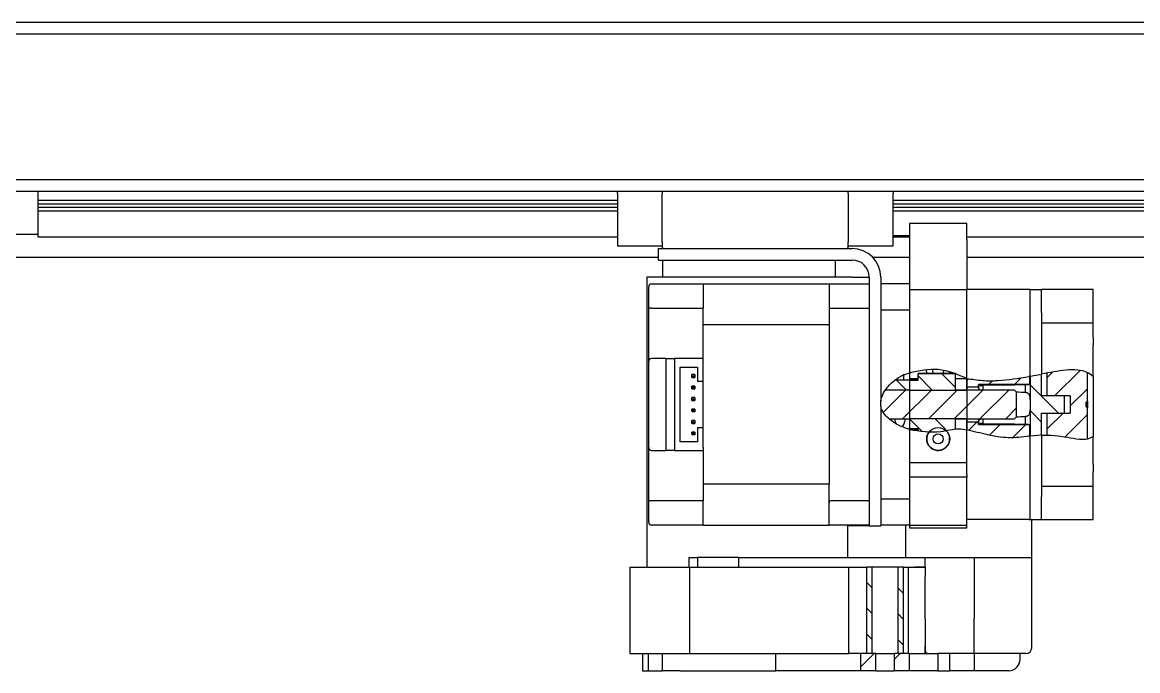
# Model space of a CAD drawing. Header units: millimetres. Extents: x -168 to 836, y 5 to 727.
# Drawn here: x 185.1 to 379.3, y 393.3 to 506.2 of the extents above; entities that cross this region are included whole.
import ezdxf

# ---------------------------------------------------------------- set-up
doc = ezdxf.new("R2010")
doc.units = ezdxf.units.MM

msp = doc.modelspace()

# ---------------------------------------------------------------- hatches: boundary and pattern name
at = {"linetype": 'Continuous', "lineweight": 18}
h = msp.add_hatch(dxfattribs=at)
h.set_pattern_fill('ANSI31', angle=90, style=0)
edge = h.paths.add_edge_path(flags=0)
edge.add_line((345.72, 445.1), (341.11, 445.1))
edge.add_line((341.11, 445.1), (341.11, 443.95))
edge.add_line((341.11, 443.95), (337.09, 443.95))
edge.add_spline(control_points=[(337.09, 443.95), (336.45, 443.45), (335.86, 442.84), (335.42, 442.2)], knot_values=[0.39068, 0.39068, 0.39068, 0.39068, 0.41544, 0.41544, 0.41544, 0.41544], weights=[1, 1, 1, 1], degree=3, periodic=0)
edge.add_line((335.42, 442.2), (347.61, 442.2))
edge.add_line((347.61, 442.2), (347.61, 444.68))
edge.add_spline(control_points=[(347.61, 444.68), (346.98, 444.82), (346.35, 444.97), (345.72, 445.1)], knot_values=[0.270735, 0.270735, 0.270735, 0.270735, 0.291345, 0.291345, 0.291345, 0.291345], weights=[1, 1, 1, 1], degree=3, periodic=0)
h = msp.add_hatch(dxfattribs=at)
h.set_pattern_fill('ANSI31', angle=90, style=0)
edge = h.paths.add_edge_path(flags=0)
edge.add_line((362.6, 434.37), (362.6, 438.2))
edge.add_line((362.6, 438.2), (366.6, 438.2))
edge.add_line((366.6, 438.2), (366.6, 441.2))
edge.add_line((366.6, 441.2), (362.6, 441.2))
edge.add_line((362.6, 441.2), (362.6, 444.99))
edge.add_spline(control_points=[(362.6, 444.99), (361.92, 444.86), (361.25, 444.74), (360.6, 444.62)], knot_values=[0.100502, 0.100502, 0.100502, 0.100502, 0.122415, 0.122415, 0.122415, 0.122415], weights=[1, 1, 1, 1], degree=3, periodic=0)
edge.add_line((360.6, 444.62), (360.6, 434.21))
edge.add_spline(control_points=[(360.6, 434.21), (361.25, 434.27), (361.92, 434.34), (362.6, 434.37)], knot_values=[0.759785, 0.759785, 0.759785, 0.759785, 0.782162, 0.782162, 0.782162, 0.782162], weights=[1, 1, 1, 1], degree=3, periodic=0)
h = msp.add_hatch(dxfattribs=at)
h.set_pattern_fill('ANSI31', style=0)
edge = h.paths.add_edge_path(flags=0)
edge.add_line((370.5, 440.19), (370.6, 440.29))
edge.add_line((370.6, 440.29), (370.6, 445.25))
edge.add_spline(control_points=[(370.6, 445.25), (368.88, 446.05), (366.26, 445.65), (363.85, 445.22), (363.6, 445.17)], knot_values=[0.014319, 0.014319, 0.014319, 0.014319, 0.081878, 0.089864, 0.089864, 0.089864, 0.089864], weights=[1, 1, 1, 1, 1], degree=3, periodic=0)
edge.add_line((363.6, 445.17), (363.6, 441.2))
edge.add_line((363.6, 441.2), (367.6, 441.2))
edge.add_line((367.6, 441.2), (367.6, 438.2))
edge.add_line((367.6, 438.2), (363.6, 438.2))
edge.add_line((363.6, 438.2), (363.6, 434.39))
edge.add_spline(control_points=[(363.6, 434.39), (364.1, 434.38), (366.47, 434.26), (369.06, 433.45), (370.6, 433.73)], knot_values=[0.793034, 0.793034, 0.793034, 0.793034, 0.809363, 0.868117, 0.868117, 0.868117, 0.868117], weights=[1, 1, 1, 1, 1], degree=3, periodic=0)
edge.add_line((370.6, 433.73), (370.6, 439.1))
edge.add_line((370.6, 439.1), (370.5, 439.2))
edge.add_line((370.5, 439.2), (370.4, 439.3))
edge.add_line((370.4, 439.3), (370.4, 440.09))
edge.add_line((370.4, 440.09), (370.5, 440.19))
h = msp.add_hatch(dxfattribs=at)
h.set_pattern_fill('ANSI31', style=0)
edge = h.paths.add_edge_path(flags=0)
edge.add_line((360.58, 443.2), (360.58, 444.61))
edge.add_spline(control_points=[(360.58, 444.61), (357.18, 444), (353.72, 443.51), (349.97, 444.17), (349.61, 444.24)], knot_values=[0.12266, 0.12266, 0.12266, 0.12266, 0.236446, 0.248648, 0.248648, 0.248648, 0.248648], weights=[1, 1, 1, 1, 1], degree=3, periodic=0)
edge.add_line((349.61, 444.24), (349.61, 442.7))
edge.add_line((349.61, 442.7), (351.61, 442.7))
edge.add_line((351.61, 442.7), (351.61, 443.2))
edge.add_line((351.61, 443.2), (360.58, 443.2))
h = msp.add_hatch(dxfattribs=at)
h.set_pattern_fill('ANSI31', style=0)
edge = h.paths.add_edge_path(flags=0)
edge.add_line((336.03, 437.2), (357.91, 437.2))
edge.add_line((357.91, 437.2), (358.21, 437.5))
edge.add_line((358.21, 437.5), (358.21, 441.9))
edge.add_line((358.21, 441.9), (357.91, 442.2))
edge.add_line((357.91, 442.2), (335.42, 442.2))
edge.add_spline(control_points=[(335.42, 442.2), (334.86, 441.39), (334.15, 439.52), (335.2, 437.91), (336.03, 437.2)], knot_values=[0.41544, 0.41544, 0.41544, 0.41544, 0.446249, 0.481179, 0.481179, 0.481179, 0.481179], weights=[1, 1, 1, 1, 1], degree=3, periodic=0)
h = msp.add_hatch(dxfattribs=at)
h.set_pattern_fill('ANSI31', angle=90, style=0)
edge = h.paths.add_edge_path(flags=0)
edge.add_line((336.98, 437.2), (336.03, 437.2))
edge.add_spline(control_points=[(336.03, 437.2), (336.4, 436.88), (336.82, 436.59), (337.28, 436.33)], knot_values=[0.481179, 0.481179, 0.481179, 0.481179, 0.496647, 0.496647, 0.496647, 0.496647], weights=[1, 1, 1, 1], degree=3, periodic=0)
edge.add_ellipse((337.96, 439.7), major_axis=(0, 4.04), ratio=0.309646, start_angle=128.2645, end_angle=146.5635, ccw=False)
h = msp.add_hatch(dxfattribs=at)
h.set_pattern_fill('ANSI31', angle=90, style=0)
edge = h.paths.add_edge_path(flags=0)
edge.add_line((341.11, 435.45), (341.11, 435.06))
edge.add_spline(control_points=[(341.11, 435.06), (343.45, 434.78), (345.51, 435.43), (347.61, 435.47)], knot_values=[0.536507, 0.536507, 0.536507, 0.536507, 0.609837, 0.609837, 0.609837, 0.609837], weights=[1, 1, 1, 1], degree=3, periodic=0)
edge.add_line((347.61, 435.47), (347.61, 437.2))
edge.add_line((347.61, 437.2), (338.95, 437.2))
edge.add_ellipse((337.96, 439.7), major_axis=(0, 4.04), ratio=0.309646, start_angle=195.9933, end_angle=231.7355, ccw=False)
edge.add_spline(control_points=[(338.31, 435.82), (338.64, 435.68), (338.97, 435.55), (339.31, 435.45)], knot_values=[0.507877, 0.507877, 0.507877, 0.507877, 0.518175, 0.518175, 0.518175, 0.518175], weights=[1, 1, 1, 1], degree=3, periodic=0)
edge.add_line((339.31, 435.45), (341.11, 435.45))
h = msp.add_hatch(dxfattribs=at)
h.set_pattern_fill('ANSI31', style=0)
edge = h.paths.add_edge_path(flags=0)
edge.add_line((360.58, 434.2), (360.58, 436.2))
edge.add_line((360.58, 436.2), (351.61, 436.2))
edge.add_line((351.61, 436.2), (351.61, 436.7))
edge.add_line((351.61, 436.7), (349.61, 436.7))
edge.add_line((349.61, 436.7), (349.61, 435.31))
edge.add_spline(control_points=[(349.61, 435.31), (351.53, 434.97), (355.24, 433.54), (358.82, 434.02), (360.58, 434.2)], knot_values=[0.633056, 0.633056, 0.633056, 0.633056, 0.699477, 0.759535, 0.759535, 0.759535, 0.759535], weights=[1, 1, 1, 1, 1], degree=3, periodic=0)
h = msp.add_hatch(dxfattribs=at)
h.set_pattern_fill('ANSI31', angle=90, style=0)
h.paths.add_polyline_path([(333.09, 396.35), (333.09, 411.35), (332.11, 411.35), (332.11, 396.35)], flags=0)
h = msp.add_hatch(dxfattribs=at)
h.set_pattern_fill('ANSI31', angle=90, style=0)
h.paths.add_polyline_path([(338.54, 396.35), (338.54, 411.35), (337.59, 411.35), (337.59, 396.35)], flags=0)
h = msp.add_hatch(dxfattribs=at)
h.set_pattern_fill('ANSI31', style=0)
h.paths.add_polyline_path([(331.14, 393.35), (333.74, 393.35), (333.74, 396.35), (331.14, 396.35)], flags=0)
h = msp.add_hatch(dxfattribs=at)
h.set_pattern_fill('ANSI31', style=0)
h.paths.add_polyline_path([(339.54, 396.35), (336.94, 396.35), (336.94, 393.35), (339.54, 393.35)], flags=0)

# ---------------------------------------------------------------- linework, layer by layer
at = {"color": 7, "linetype": 'Continuous', "lineweight": 25}
for p, q in [((128.47, 506.24), (527.38, 506.24)), ((180.84, 478.85), (527.88, 478.85)), ((181.07, 476.85), (288.75, 476.85)), ((187.88, 476.55), (187.88, 476.85)), ((187.88, 475.3), (187.88, 476.55)), ((288.75, 476.85), (296.55, 476.85)), ((288.75, 476.45), (288.75, 476.85)), ((288.75, 476.45), (288.75, 468.18)), ((296.55, 476.85), (296.75, 476.85)), ((296.75, 476.85), (296.55, 476.65)), ((296.55, 476.85), (296.55, 476.65)), ((296.55, 476.65), (296.55, 476.45)), ((296.55, 468.18), (296.55, 476.45)), ((296.75, 476.85), (328.75, 476.85)), ((328.75, 476.85), (328.95, 476.85)), ((328.95, 476.65), (328.75, 476.85)), ((328.95, 476.65), (328.95, 476.85)), ((328.95, 476.85), (336.75, 476.85)), ((328.95, 476.45), (328.95, 476.65)), ((328.95, 476.45), (328.95, 468.18)), ((336.75, 476.85), (527.88, 476.85)), ((336.75, 476.85), (336.75, 476.45)), ((336.75, 468.18), (336.75, 476.45)), ((187.88, 475.3), (288.75, 475.3)), ((187.88, 474.64), (187.88, 475.3)), ((187.88, 474.64), (288.75, 474.64)), ((187.88, 474.05), (187.88, 474.64)), ((187.88, 474.05), (288.75, 474.05)), ((187.88, 473.39), (187.88, 474.05)), ((336.75, 475.3), (487.88, 475.3)), ((336.75, 474.64), (487.88, 474.64)), ((336.75, 474.05), (487.88, 474.05)), ((187.88, 473.39), (288.75, 473.39)), ((187.88, 469.15), (187.88, 473.39)), ((336.75, 473.39), (487.88, 473.39)), ((349.61, 471.2), (339.61, 471.2)), ((339.61, 471.2), (339.61, 468.44)), ((349.61, 468.44), (349.61, 471.2)), ((182.01, 469.35), (187.88, 469.35)), ((187.88, 468.85), (187.88, 469.15)), ((288.75, 468.85), (187.88, 468.85)), ((288.75, 468.18), (288.75, 467.25)), ((296.55, 467.98), (296.55, 468.18)), ((328.95, 468.18), (328.95, 467.98)), ((336.75, 469.15), (339.61, 469.15)), ((339.61, 468.85), (336.75, 468.85)), ((336.75, 467.25), (336.75, 468.18)), ((339.61, 468.44), (339.61, 464.44)), ((487.88, 468.85), (349.61, 468.85)), ((349.61, 468.44), (349.61, 464.44)), ((296.55, 467.25), (288.75, 467.25)), ((295.89, 464.85), (295.89, 466.85)), ((295.89, 466.85), (329.61, 466.85)), ((296.55, 467.98), (296.55, 467.05)), ((296.55, 467.05), (296.65, 466.95)), ((296.75, 466.85), (296.65, 466.95)), ((328.85, 466.95), (328.75, 466.85)), ((328.95, 467.05), (328.85, 466.95)), ((328.95, 467.05), (328.95, 467.98)), ((336.75, 467.25), (328.95, 467.25)), ((182.39, 465.35), (295.89, 465.35)), ((295.89, 464.85), (329.61, 464.85)), ((296.67, 461.85), (296.67, 464.85)), ((326.67, 464.85), (326.67, 461.85)), ((333.18, 465.35), (339.61, 465.35)), ((339.61, 464.44), (339.61, 460.79)), ((349.61, 465.35), (501.88, 465.35)), ((349.61, 464.44), (349.61, 460.79)), ((293.89, 461.85), (293.89, 411.35)), ((329.61, 461.85), (293.89, 461.85)), ((294.71, 460.7), (303.71, 460.7)), ((325.61, 460.7), (332.61, 460.7)), ((329.61, 461.85), (332.53, 461.85)), ((332.61, 461.85), (332.61, 418.55)), ((334.61, 461.85), (334.61, 440.27)), ((339.61, 460.7), (334.61, 460.7)), ((339.61, 460.79), (339.61, 460.7)), ((339.61, 460.7), (339.61, 456.2)), ((349.61, 460.79), (349.61, 459.7)), ((294.21, 456.49), (294.21, 460.2)), ((349.61, 459.69), (339.61, 459.69)), ((360.41, 459.7), (349.61, 459.7)), ((349.61, 444.24), (349.61, 459.7)), ((360.61, 459.7), (360.41, 459.7)), ((360.6, 455.7), (360.61, 459.7)), ((360.61, 459.7), (362.6, 459.7)), ((371.6, 459.7), (362.6, 459.7)), ((362.6, 455.7), (362.6, 459.7)), ((371.6, 453.92), (371.6, 459.7)), ((294.71, 456.49), (294.21, 456.49)), ((294.21, 447.2), (294.21, 456.49)), ((294.71, 456.49), (303.71, 456.49)), ((325.61, 456.49), (332.61, 456.49)), ((334.61, 456.2), (339.61, 456.2)), ((339.61, 456.2), (339.61, 445.23)), ((360.6, 444.62), (360.6, 455.7)), ((362.6, 455.7), (362.6, 455.2)), ((362.6, 455.2), (362.6, 444.99)), ((362.6, 453.92), (371.6, 453.92)), ((371.6, 451.39), (371.6, 453.92)), ((371.6, 451.39), (371.6, 450.11)), ((371.6, 444.58), (371.6, 450.11)), ((294.21, 432.2), (294.21, 447.2)), ((297.21, 447.7), (294.71, 447.7)), ((297.21, 447.7), (298.71, 447.7)), ((297.21, 447.7), (297.21, 431.7)), ((298.71, 447.7), (298.71, 447.2)), ((303.71, 447.7), (298.71, 447.7)), ((298.71, 447.2), (298.71, 432.2)), ((303.71, 443.7), (303.71, 447.7)), ((299.71, 446.2), (302.71, 446.2)), ((299.71, 433.2), (299.71, 446.2)), ((301.71, 444.7), (301.71, 444.9)), ((302.21, 444.9), (301.71, 444.9)), ((302.21, 444.9), (302.21, 444.7)), ((302.71, 446.2), (302.71, 443.7)), ((338.61, 443.95), (338.61, 444.95)), ((339.61, 445.23), (339.61, 435.36)), ((339.61, 445.23), (339.61, 444.17)), ((347.61, 445.1), (341.11, 445.1)), ((341.11, 445.09), (341.11, 445.1)), ((341.11, 445.09), (347.61, 445.09)), ((341.11, 443.94), (341.11, 445.09)), ((347.61, 445.06), (341.11, 445.06)), ((343.61, 445.76), (343.62, 445.87)), ((347.61, 445.09), (347.61, 445.1)), ((347.61, 442.19), (347.61, 445.09)), ((360.6, 444.62), (362.6, 444.99)), ((362.6, 441.2), (362.6, 444.99)), ((363.6, 441.2), (363.6, 445.17)), ((370.6, 440.29), (370.6, 445.25)), ((301.71, 444.6), (301.71, 444.7)), ((301.71, 444.7), (302.21, 444.7)), ((301.71, 444.6), (302.21, 444.6)), ((301.71, 444.4), (301.71, 444.6)), ((301.71, 444.4), (302.21, 444.4)), ((301.71, 442.7), (301.71, 442.9)), ((302.21, 442.9), (301.71, 442.9)), ((302.21, 444.7), (302.21, 444.6)), ((302.21, 444.6), (302.21, 444.4)), ((302.21, 442.9), (302.21, 442.7)), ((303.71, 443.7), (302.71, 443.7)), ((303.71, 435.7), (303.71, 443.7)), ((339.61, 443.95), (337.09, 443.95)), ((341.11, 444.17), (339.61, 444.17)), ((341.11, 443.95), (339.61, 443.95)), ((339.61, 443.94), (341.11, 443.94)), ((349.61, 444.17), (347.61, 444.17)), ((349.61, 444.24), (349.61, 435.31)), ((349.61, 442.69), (349.61, 444.24)), ((360.58, 443.2), (351.61, 443.2)), ((351.61, 442.7), (351.61, 443.2)), ((352.37, 443.03), (352.37, 442.2)), ((359.81, 441.77), (359.81, 443.1)), ((360.58, 443.2), (360.58, 444.61)), ((360.58, 443.2), (360.6, 443.19)), ((360.6, 444.59), (360.6, 434.21)), ((371.6, 444.58), (371.6, 434.1)), ((301.71, 442.6), (301.71, 442.7)), ((301.71, 442.7), (302.21, 442.7)), ((301.71, 442.6), (302.21, 442.6)), ((301.71, 442.4), (301.71, 442.6)), ((301.71, 442.4), (302.21, 442.4)), ((301.71, 440.7), (301.71, 440.9)), ((302.21, 440.9), (301.71, 440.9)), ((302.21, 442.7), (302.21, 442.6)), ((302.21, 442.6), (302.21, 442.4)), ((302.21, 440.9), (302.21, 440.7)), ((339.61, 442.2), (335.42, 442.2)), ((339.61, 442.19), (347.61, 442.19)), ((339.61, 442.19), (349.61, 442.19)), ((349.61, 442.2), (347.61, 442.2)), ((351.61, 442.7), (349.61, 442.7)), ((349.61, 442.2), (349.61, 442.69)), ((357.91, 442.2), (349.61, 442.2)), ((351.61, 442.7), (351.61, 442.2)), ((358.21, 441.9), (357.91, 442.2)), ((358.21, 441.9), (358.21, 437.5)), ((366.6, 441.2), (362.6, 441.2)), ((367.6, 441.2), (363.6, 441.2)), ((366.6, 438.2), (366.6, 441.2)), ((367.6, 441.2), (367.6, 438.2)), ((301.71, 440.6), (301.71, 440.7)), ((301.71, 440.7), (302.21, 440.7)), ((301.71, 440.6), (302.21, 440.6)), ((301.71, 440.4), (301.71, 440.6)), ((301.71, 440.4), (302.21, 440.4)), ((302.21, 440.7), (302.21, 440.6)), ((302.21, 440.6), (302.21, 440.4)), ((334.61, 439.48), (334.61, 440.27)), ((334.61, 439.48), (334.61, 418.55)), ((370.4, 440.09), (370.5, 440.19)), ((370.4, 439.3), (370.4, 440.09)), ((370.5, 439.2), (370.4, 439.3)), ((370.5, 440.19), (370.6, 440.29)), ((370.5, 439.2), (370.5, 440.19)), ((370.6, 439.1), (370.5, 439.2)), ((370.6, 433.73), (370.6, 439.1)), ((301.71, 438.7), (301.71, 438.9)), ((302.21, 438.9), (301.71, 438.9)), ((301.71, 438.7), (301.71, 438.6)), ((301.71, 438.7), (302.21, 438.7)), ((302.21, 438.6), (301.71, 438.6)), ((301.71, 438.6), (301.71, 438.4)), ((302.21, 438.4), (301.71, 438.4)), ((302.21, 438.9), (302.21, 438.7)), ((302.21, 438.7), (302.21, 438.6)), ((302.21, 438.6), (302.21, 438.4)), ((336.03, 437.2), (336.98, 437.2)), ((336.03, 437.2), (339.61, 437.2)), ((338.95, 437.2), (339.61, 437.2)), ((347.61, 437.2), (339.61, 437.2)), ((349.61, 437.2), (339.61, 437.2)), ((347.61, 437.2), (349.61, 437.2)), ((347.61, 435.43), (347.61, 437.2)), ((349.61, 437.2), (357.91, 437.2)), ((349.61, 436.7), (349.61, 437.2)), ((351.61, 437.2), (351.61, 436.7)), ((352.37, 437.2), (352.37, 436.36)), ((358.21, 437.5), (357.91, 437.2)), ((359.81, 436.29), (359.81, 437.62)), ((362.6, 438.2), (366.6, 438.2)), ((362.6, 434.37), (362.6, 438.2)), ((363.6, 438.2), (367.6, 438.2)), ((363.6, 434.39), (363.6, 438.2)), ((301.71, 436.7), (301.71, 436.9)), ((302.21, 436.9), (301.71, 436.9)), ((301.71, 436.6), (301.71, 436.7)), ((301.71, 436.7), (302.21, 436.7)), ((301.71, 436.6), (302.21, 436.6)), ((301.71, 436.4), (301.71, 436.6)), ((301.71, 436.4), (302.21, 436.4)), ((302.21, 436.9), (302.21, 436.7)), ((302.21, 436.7), (302.21, 436.6)), ((302.21, 436.6), (302.21, 436.4)), ((302.71, 435.7), (302.71, 433.2)), ((302.71, 435.7), (303.71, 435.7)), ((303.71, 432.2), (303.71, 435.7)), ((339.31, 435.45), (339.61, 435.45)), ((339.61, 435.45), (341.11, 435.45)), ((341.11, 435.45), (339.61, 435.45)), ((339.61, 435.36), (339.61, 425.99)), ((341.11, 435.22), (340.49, 435.22)), ((341.11, 435.13), (341.11, 435.45)), ((349.61, 436.7), (351.61, 436.7)), ((349.61, 435.31), (349.61, 436.7)), ((349.61, 427.42), (349.61, 435.31)), ((351.61, 436.2), (351.61, 436.7)), ((351.61, 436.2), (360.58, 436.2)), ((360.58, 434.2), (360.58, 436.2)), ((360.6, 436.2), (360.58, 436.2)), ((302.71, 433.2), (299.71, 433.2)), ((301.71, 434.7), (301.71, 434.9)), ((302.21, 434.9), (301.71, 434.9)), ((301.71, 434.7), (301.71, 434.6)), ((301.71, 434.7), (302.21, 434.7)), ((302.21, 434.6), (301.71, 434.6)), ((301.71, 434.6), (301.71, 434.4)), ((302.21, 434.4), (301.71, 434.4)), ((302.21, 434.9), (302.21, 434.7)), ((302.21, 434.7), (302.21, 434.6)), ((302.21, 434.6), (302.21, 434.4)), ((362.6, 434.37), (360.6, 434.21)), ((360.6, 423.7), (360.6, 434.21)), ((362.6, 434.37), (362.6, 424.2)), ((371.6, 429.28), (371.6, 434.1)), ((294.21, 422.9), (294.21, 432.2)), ((294.71, 431.7), (297.21, 431.7)), ((298.71, 431.7), (297.21, 431.7)), ((298.71, 432.2), (298.71, 431.7)), ((298.71, 431.7), (303.71, 431.7)), ((303.71, 432.2), (303.71, 431.7)), ((303.71, 431.7), (303.71, 422.9)), ((339.61, 429.6), (349.61, 429.6)), ((371.6, 429.28), (371.6, 428)), ((349.61, 427.43), (349.61, 427.03)), ((371.6, 425.47), (371.6, 428)), ((349.61, 427.03), (339.61, 427.03)), ((339.61, 425.99), (339.61, 421.97)), ((349.61, 421.03), (349.61, 427.03)), ((362.6, 425.47), (371.6, 425.47)), ((371.6, 419.7), (371.6, 425.47)), ((360.6, 422.17), (360.6, 423.7)), ((362.6, 424.2), (362.6, 423.7)), ((362.6, 419.7), (362.6, 423.7)), ((303.71, 422.9), (294.21, 422.9)), ((294.21, 419.2), (294.21, 422.9)), ((332.61, 422.9), (325.61, 422.9)), ((325.61, 422.9), (325.61, 422.55)), ((325.61, 418.84), (325.61, 422.55)), ((339.61, 423.2), (334.61, 423.2)), ((339.61, 421.97), (339.61, 418.7)), ((360.61, 419.7), (360.61, 422.45)), ((349.61, 419.7), (349.61, 421.03)), ((349.61, 418.7), (349.61, 419.72)), ((360.41, 419.7), (349.61, 419.7)), ((360.41, 419.7), (360.61, 419.7)), ((360.61, 419.7), (362.6, 419.7)), ((360.89, 413.05), (360.89, 419.7)), ((362.6, 419.7), (371.6, 419.7)), ((303.71, 418.7), (294.71, 418.7)), ((332.61, 418.7), (325.61, 418.7)), ((328.89, 413.05), (328.89, 418.55)), ((329.61, 418.55), (328.89, 418.55)), ((332.61, 418.55), (329.61, 418.55)), ((332.61, 418.55), (334.61, 418.55)), ((339.61, 418.7), (334.61, 418.7)), ((338.89, 418.7), (338.89, 413.05)), ((339.61, 418.7), (349.61, 418.7)), ((339.61, 418.7), (339.61, 418.2)), ((339.61, 418.2), (349.61, 418.2)), ((349.61, 418.2), (349.61, 418.7)), ((301.19, 413.05), (301.19, 411.35)), ((302.68, 413.05), (302.68, 411.35)), ((309.89, 411.35), (309.89, 413.05)), ((309.89, 413.05), (342.34, 413.05)), ((342.34, 413.05), (350.89, 413.05)), ((342.34, 411.35), (342.34, 413.05)), ((350.89, 413.05), (350.89, 402.35)), ((360.89, 397.35), (360.89, 413.05)), ((290.94, 411.35), (290.94, 396.35)), ((301.37, 396.35), (301.37, 411.35)), ((329.04, 396.35), (329.04, 411.35)), ((332.11, 411.35), (332.11, 396.35)), ((333.09, 411.35), (332.11, 411.35)), ((333.09, 396.35), (333.09, 411.35)), ((337.59, 411.35), (337.59, 396.35)), ((338.54, 411.35), (337.59, 411.35)), ((338.54, 411.35), (338.54, 396.35)), ((339.45, 396.35), (339.45, 411.35)), ((339.45, 411.35), (342.34, 411.35)), ((340.49, 411.35), (340.49, 411.45)), ((340.49, 411.45), (342.34, 411.45)), ((342.34, 411.35), (342.34, 409.75)), ((342.34, 402.35), (342.34, 409.75)), ((342.34, 409.75), (342.34, 409.75)), ((342.34, 402.35), (342.34, 396.85)), ((350.89, 396.35), (350.89, 402.35)), ((293.14, 396.35), (293.14, 393.35)), ((294.16, 393.35), (294.16, 396.35)), ((296.63, 393.35), (296.63, 396.35)), ((316.34, 393.35), (316.34, 396.35)), ((331.14, 393.35), (331.14, 396.35)), ((333.74, 396.35), (331.14, 396.35)), ((333.09, 396.35), (332.11, 396.35)), ((333.74, 393.35), (333.74, 396.35)), ((336.94, 396.35), (336.94, 393.35)), ((339.54, 396.35), (336.94, 396.35)), ((338.54, 396.35), (337.59, 396.35)), ((339.54, 396.35), (339.54, 393.35)), ((342.34, 396.35), (342.34, 397.56)), ((342.34, 397.37), (342.34, 396.35)), ((344.54, 396.35), (344.54, 393.35)), ((345.69, 396.35), (344.54, 396.35)), ((346.61, 393.35), (346.61, 396.35)), ((350.89, 396.35), (350.89, 393.35)), ((358.89, 395.35), (358.89, 396.35)), ((294.16, 393.35), (296.63, 393.35)), ((299.66, 393.35), (316.34, 393.35)), ((333.74, 393.35), (331.14, 393.35)), ((339.54, 393.35), (336.94, 393.35)), ((344.54, 393.35), (346.61, 393.35))]:
    msp.add_line(p, q, dxfattribs=at)
at = {"color": 8, "linetype": 'Continuous', "lineweight": 25}
msp.add_line((128.47, 504.24), (527.38, 504.24), dxfattribs=at)
for p, q in [((303.71, 460.7), (303.71, 456.49)), ((303.71, 460.7), (325.61, 460.7)), ((325.61, 460.7), (325.61, 453.58)), ((303.71, 447.7), (303.71, 456.49)), ((325.61, 453.58), (303.71, 453.58)), ((325.61, 453.58), (325.61, 425.81)), ((339.61, 445.23), (339.61, 435.36)), ((349.61, 444.24), (349.61, 435.31)), ((325.61, 425.81), (303.71, 425.81)), ((325.61, 418.7), (325.61, 425.81)), ((303.71, 418.7), (303.71, 422.9)), ((303.71, 418.7), (325.61, 418.7))]:
    msp.add_line(p, q)
at = {"color": 7, "linetype": 'Continuous', "lineweight": 18}
msp.add_line((371.6, 428), (371.6, 419.7), dxfattribs=at)
at = {"color": 7, "linetype": 'Continuous', "lineweight": 25, "flags": 128}
for points in [[(301.19, 413.05), (301.22, 413.05), (301.3, 413.05), (301.43, 413.05), (301.6, 413.05), (301.83, 413.05), (302.08, 413.05), (302.37, 413.05), (302.68, 413.05)], [(309.89, 413.05), (309.26, 413.05), (308.4, 413.05), (307.38, 413.05), (306.27, 413.05), (305.16, 413.05), (304.14, 413.05), (303.29, 413.05), (302.68, 413.05)], [(350.89, 413.05), (352.84, 413.05), (354.71, 413.05), (356.44, 413.05), (357.96, 413.05), (359.2, 413.05), (360.13, 413.05), (360.7, 413.05), (360.89, 413.05)], [(290.94, 411.35), (291.02, 411.35), (291.47, 411.35), (292.29, 411.35), (293.47, 411.35), (294.99, 411.35), (296.84, 411.35), (298.97, 411.35), (301.37, 411.35)], [(301.37, 411.35), (303.86, 411.35), (306.52, 411.35), (309.32, 411.35), (312.2, 411.35), (315.14, 411.35), (318.08, 411.35), (320.98, 411.35), (323.8, 411.35), (326.5, 411.35), (329.04, 411.35)], [(329.04, 411.35), (329.47, 411.35), (329.95, 411.35), (330.44, 411.35), (330.91, 411.35), (331.33, 411.35), (331.69, 411.35), (331.95, 411.35), (332.11, 411.35)], [(337.59, 411.35), (337.42, 411.35), (336.93, 411.35), (336.2, 411.35), (335.34, 411.35), (334.48, 411.35), (333.75, 411.35), (333.26, 411.35), (333.09, 411.35)], [(338.54, 411.35), (338.83, 411.35), (339.21, 411.35), (339.42, 411.35), (339.45, 411.35)], [(290.94, 396.35), (291.02, 396.35), (291.47, 396.35), (292.29, 396.35), (293.47, 396.35), (294.99, 396.35), (296.84, 396.35), (298.97, 396.35), (301.37, 396.35)], [(301.37, 396.35), (303.86, 396.35), (306.52, 396.35), (309.32, 396.35), (312.2, 396.35), (315.14, 396.35), (318.08, 396.35), (320.98, 396.35), (323.8, 396.35), (326.5, 396.35), (329.04, 396.35)], [(331.14, 396.35), (330.91, 396.35), (330.44, 396.35), (329.95, 396.35), (329.47, 396.35), (329.04, 396.35)], [(333.74, 396.35), (333.86, 396.35), (334.21, 396.35), (334.73, 396.35), (335.34, 396.35), (335.95, 396.35), (336.47, 396.35), (336.82, 396.35), (336.94, 396.35)], [(339.54, 396.35), (339.63, 396.35), (339.92, 396.35), (340.38, 396.35), (341, 396.35), (341.76, 396.35), (342.62, 396.35), (343.56, 396.35), (344.54, 396.35)], [(350.89, 396.35), (350.7, 396.35), (350.17, 396.35), (349.32, 396.35), (348.25, 396.35), (347.03, 396.35), (345.77, 396.35), (345.69, 396.35)], [(359.89, 396.35), (359.72, 396.35), (359.2, 396.35), (358.37, 396.35), (357.25, 396.35), (355.89, 396.35), (354.33, 396.35), (352.64, 396.35), (350.89, 396.35)], [(293.14, 393.35), (293.18, 393.35), (293.51, 393.35), (294.16, 393.35)], [(299.66, 393.35), (299.23, 393.35), (298.81, 393.35), (298.39, 393.35), (297.99, 393.35), (297.61, 393.35), (297.25, 393.35), (296.93, 393.35), (296.63, 393.35)], [(331.14, 393.35), (330.26, 393.35), (328.92, 393.35), (327.29, 393.35), (325.41, 393.35), (323.33, 393.35), (321.09, 393.35), (318.74, 393.35), (316.34, 393.35)], [(333.74, 393.35), (333.86, 393.35), (334.21, 393.35), (334.73, 393.35), (335.34, 393.35), (335.95, 393.35), (336.47, 393.35), (336.82, 393.35), (336.94, 393.35)], [(344.54, 393.35), (343.56, 393.35), (342.62, 393.35), (341.76, 393.35), (341, 393.35), (340.38, 393.35), (339.92, 393.35), (339.63, 393.35), (339.54, 393.35)], [(350.89, 393.35), (350.81, 393.35), (350.56, 393.35), (350.17, 393.35), (349.64, 393.35), (348.99, 393.35), (348.25, 393.35), (347.45, 393.35), (346.61, 393.35)], [(356.89, 393.35), (356.77, 393.35), (356.43, 393.35), (355.88, 393.35), (355.13, 393.35), (354.22, 393.35), (353.18, 393.35), (352.06, 393.35), (350.89, 393.35)]]:
    msp.add_lwpolyline(points, dxfattribs=at)
msp.add_circle((344.61, 433.7), 2)
at = {"color": 7, "linetype": 'Continuous', "lineweight": 25}
msp.add_circle((344.61, 433.7), 0.875, dxfattribs=at)
for centre, radius, start, end in [((329.61, 461.85), 5, 0, 90), ((329.61, 461.85), 3, 0, 90), ((294.71, 460.2), 0.5, 90, 180), ((294.71, 447.2), 0.5, 90, 180), ((344.61, 433.7), 2, 141.6906, 47.1979), ((294.71, 432.2), 0.5, 180, 270), ((294.71, 419.2), 0.5, 180, 270), ((359.89, 397.35), 1, 270.0036, 0.0036), ((356.89, 395.35), 2, 270.0036, 0.0036)]:
    msp.add_arc(centre, radius, start, end, dxfattribs=at)
for centre, major_axis, ratio, start_param, end_param in [((382.71, 439.7), (100.23, 0), 0.034921, 1.801406, 1.878485), ((279.06, 439.7), (100.23, 0), 0.034921, 0.633961, 0.66059), ((337.96, 439.7), (0, 4.04), 0.309646, 2.238638, 2.558015), ((337.96, 439.7), (0, 4.04), 0.309646, 3.420728, 4.044547), ((279.06, 439.7), (100.23, 0), 0.034921, 5.622595, 5.649225), ((382.71, 439.7), (100.23, 0), 0.034921, 4.404701, 4.481779)]:
    msp.add_ellipse(centre, major_axis=major_axis, ratio=ratio, start_param=start_param, end_param=end_param, dxfattribs=at)
for points, knots in [([(334.61, 440.27), (334.61, 440.32), (334.71, 440.97), (335.31, 442.21), (336.63, 443.67), (338.12, 444.72), (339.18, 445.08), (339.61, 445.23)], [0, 0, 0, 0, 0.017984, 0.268685, 0.544945, 0.81663, 1, 1, 1, 1]), ([(342.53, 445.79), (342.53, 445.75), (342.52, 445.51), (342.59, 445.28), (342.64, 445.1)], [0.7890598, 0.7890598, 0.7890598, 0.7890598, 0.8234365, 1, 1, 1, 1]), ([(343.61, 445.7), (343.62, 445.55), (343.65, 445.3), (343.8, 445.12), (343.86, 445.06)], [0, 0, 0, 0, 0.607271, 1, 1, 1, 1]), ([(345.39, 445.1), (345.45, 445.17), (345.57, 445.35), (345.59, 445.57), (345.61, 445.7)], [0, 0, 0, 0, 0.4484684, 1, 1, 1, 1]), ([(371.6, 444.58), (371.25, 444.84), (370.46, 445.44), (368.76, 445.77), (366.82, 445.72), (364.73, 445.38), (363.32, 445.12), (362.6, 444.99)], [0, 0, 0, 0, 0.14104, 0.318793, 0.540269, 0.763069, 1, 1, 1, 1]), ([(349.61, 444.24), (350.5, 444.1), (352.27, 443.81), (355.91, 443.83), (358.59, 444.28), (360.41, 444.58)], [0, 0, 0, 0, 0.25062, 0.492961, 1, 1, 1, 1]), ([(351.61, 442.69), (351.61, 442.74), (351.63, 442.84), (351.78, 442.94), (351.99, 443.01), (352.19, 443.03), (352.32, 443.03), (352.36, 443.03)], [0, 0, 0, 0, 0.241955, 0.484982, 0.701795, 0.902233, 1, 1, 1, 1]), ([(360.6, 443.19), (360.58, 443.19), (360.54, 443.18), (360.37, 443.15), (360.15, 443.12), (359.95, 443.1), (359.83, 443.1), (359.8, 443.1)], [0, 0, 0, 0, 0.231436, 0.46272, 0.697625, 0.932597, 1, 1, 1, 1]), ([(360.61, 444.62), (360.6, 444.62), (360.6, 444.62), (360.57, 444.61), (360.52, 444.6), (360.46, 444.59), (360.42, 444.59), (360.41, 444.58)], [0, 0, 0, 0, 0.210024, 0.419986, 0.631452, 0.846148, 1, 1, 1, 1]), ([(351.97, 442.2), (351.91, 442.24), (351.78, 442.32), (351.64, 442.51), (351.62, 442.63), (351.61, 442.69)], [0, 0, 0, 0, 0.2732483, 0.6021414, 1, 1, 1, 1]), ([(359.81, 441.77), (359.86, 441.78), (359.96, 441.79), (360.11, 441.75), (360.25, 441.67), (360.41, 441.5), (360.57, 441.12), (360.59, 440.76), (360.6, 440.52)], [0, 0, 0, 0, 0.0816207, 0.1631928, 0.2436136, 0.3740568, 0.5850991, 1, 1, 1, 1]), ([(339.61, 435.36), (338.91, 435.6), (337.73, 436), (336.27, 436.94), (335.35, 437.83), (334.8, 438.7), (334.67, 439.22), (334.61, 439.48)], [0, 0, 0, 0, 0.3218718, 0.5507308, 0.7608697, 0.8833175, 1, 1, 1, 1]), ([(370.6, 440.29), (370.6, 440.28), (370.6, 440.26), (370.6, 440.12), (370.6, 439.93), (370.6, 439.7), (370.6, 439.46), (370.6, 439.27), (370.6, 439.13), (370.6, 439.11), (370.6, 439.1)], [0, 0, 0, 0, 0.1249998, 0.25, 0.3750002, 0.5, 0.6249998, 0.75, 0.8750002, 1, 1, 1, 1]), ([(351.61, 436.7), (351.62, 436.77), (351.65, 436.9), (351.79, 437.09), (351.93, 437.17), (351.98, 437.2)], [0, 0, 0, 0, 0.416025, 0.802518, 1, 1, 1, 1]), ([(360.6, 438.87), (360.58, 438.59), (360.57, 438.24), (360.4, 437.88), (360.27, 437.73), (360.11, 437.64), (359.96, 437.6), (359.86, 437.62), (359.81, 437.62)], [0, 0, 0, 0, 0.475701, 0.607664, 0.740387, 0.83385, 0.928021, 1, 1, 1, 1]), ([(360.41, 434.19), (359.21, 434.03), (356.81, 433.73), (353.18, 434.38), (350.81, 435), (349.61, 435.31)], [0, 0, 0, 0, 0.328347, 0.659622, 1, 1, 1, 1]), ([(352.36, 436.36), (352.28, 436.36), (352.12, 436.37), (351.9, 436.41), (351.73, 436.47), (351.62, 436.57), (351.61, 436.66), (351.61, 436.7)], [0, 0, 0, 0, 0.194447, 0.388835, 0.58498, 0.788676, 1, 1, 1, 1]), ([(359.8, 436.29), (359.89, 436.29), (360.07, 436.28), (360.31, 436.25), (360.49, 436.22), (360.58, 436.2), (360.59, 436.2), (360.6, 436.2)], [0, 0, 0, 0, 0.229545, 0.458941, 0.692142, 0.927966, 1, 1, 1, 1]), ([(360.41, 434.19), (360.43, 434.19), (360.47, 434.19), (360.53, 434.2), (360.58, 434.2), (360.6, 434.21), (360.6, 434.21), (360.61, 434.21)], [0, 0, 0, 0, 0.215792, 0.43161, 0.646866, 0.860978, 1, 1, 1, 1]), ([(362.6, 434.37), (363.36, 434.37), (364.87, 434.36), (367.06, 434), (368.94, 433.66), (370.51, 433.62), (371.27, 433.96), (371.6, 434.1)], [0, 0, 0, 0, 0.248417, 0.497372, 0.7274, 0.880749, 1, 1, 1, 1]), ([(342.34, 396.85), (342.36, 396.73), (342.4, 396.48), (342.69, 396.4), (342.84, 396.35)], [0, 0, 0, 0, 0.501026, 1, 1, 1, 1])]:
    msp.add_open_spline(points, degree=3, knots=knots, dxfattribs=at)
for points in [[(339.61, 445.23), (344.6, 445.84), (349.61, 444.24)], [(339.61, 435.36), (345.06, 435.01), (348.2, 435.46), (349.61, 435.31)]]:
    msp.add_spline(points, degree=3)
msp.add_open_spline([(346.54, 445.1), (346.59, 445.2), (346.63, 445.3), (346.66, 445.41)], degree=3, dxfattribs=at)

doc.saveas('drawing.dxf')
